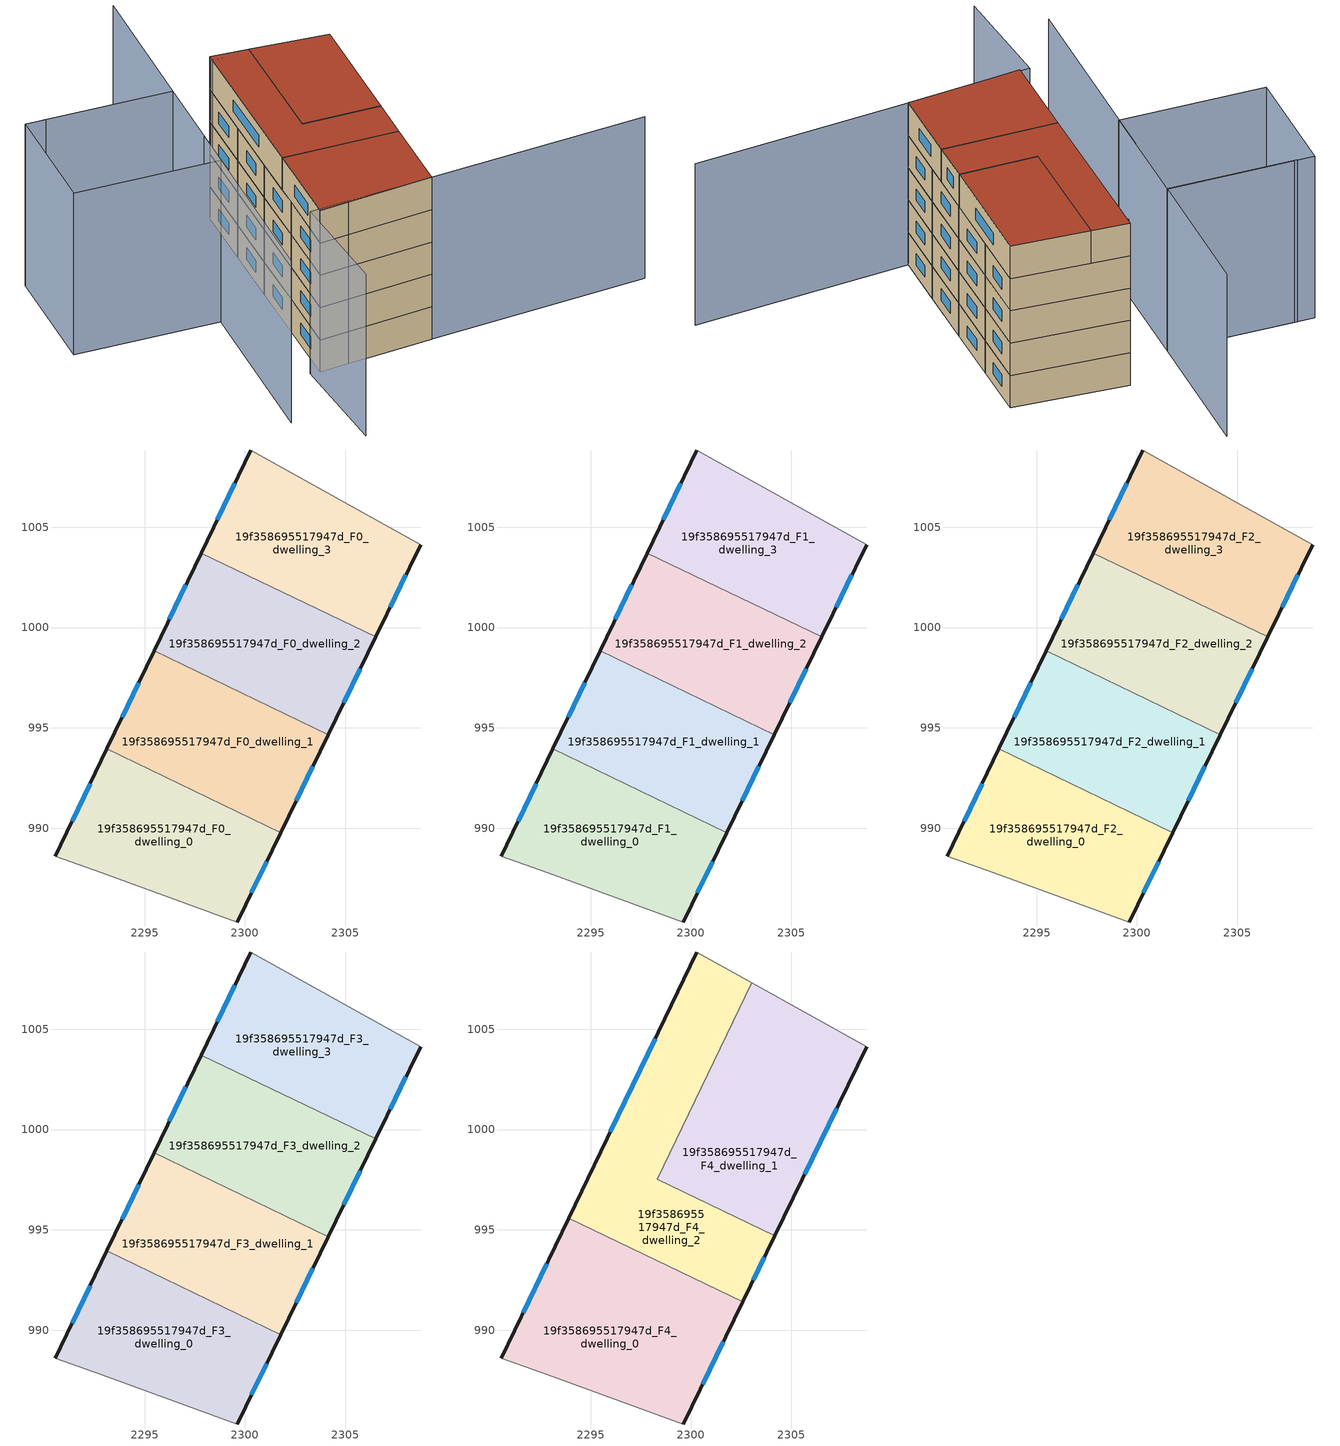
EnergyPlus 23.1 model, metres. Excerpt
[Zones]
19f358695517947d_F0_dwelling_0
 floor ground (EU_floor_Construction): 2301.78,989.78 2299.61,985.32 2292.85,987.78 2290.55,988.61 2293.12,993.95 z0
 wall outside (EU_wall_Construction): 2293.12,993.95 2290.55,988.61 / 2299.61,985.32 2301.78,989.78 z0:3
 wall to 19f358695517947d_F0_dwelling_1 (EU_wall_Construction): 2301.78,989.78 2293.12,993.95 z0:3
 wall adiabatic (EU_wall_Construction): 2290.55,988.61 2292.85,987.78 2299.61,985.32 z0:3
 window (EU_Window_Construction): 2292.29,992.22 2291.39,990.35 / 2300.32,986.77 2301.08,988.33 z0.98:2.02
19f358695517947d_F0_dwelling_1
 floor ground (EU_floor_Construction): 2304.15,994.66 2301.78,989.78 2293.12,993.95 2295.47,998.84 z0
 wall outside (EU_wall_Construction): 2301.78,989.78 2304.15,994.66 / 2295.47,998.84 2293.12,993.95 z0:3
 wall to 19f358695517947d_F0_dwelling_2 (EU_wall_Construction): 2304.15,994.66 2295.47,998.84 z0:3
 window (EU_Window_Construction): 2302.55,991.37 2303.38,993.08 / 2294.71,997.25 2293.89,995.54 z0.98:2.02
19f358695517947d_F0_dwelling_2
 floor ground (EU_floor_Construction): 2306.52,999.53 2304.15,994.66 2295.47,998.84 2297.82,1003.72 z0
 wall outside (EU_wall_Construction): 2304.15,994.66 2306.52,999.53 / 2297.82,1003.72 2295.47,998.84 z0:3
 wall to 19f358695517947d_F0_dwelling_3 (EU_wall_Construction): 2306.52,999.53 2297.82,1003.72 z0:3
 window (EU_Window_Construction): 2304.92,996.25 2305.75,997.95 / 2297.06,1002.13 2296.24,1000.43 z0.98:2.02
19f358695517947d_F0_dwelling_3
 floor ground (EU_floor_Construction): 2308.75,1004.12 2306.52,999.53 2297.82,1003.72 2300.29,1008.85 z0
 wall outside (EU_wall_Construction): 2306.52,999.53 2308.75,1004.12 / 2300.29,1008.85 2297.82,1003.72 z0:3
 wall adiabatic (EU_wall_Construction): 2308.75,1004.12 2300.29,1008.85 z0:3
 window (EU_Window_Construction): 2307.25,1001.03 2308.03,1002.63 / 2299.49,1007.18 2298.63,1005.39 z0.98:2.02
19f358695517947d_F1_dwelling_0
 floor to 19f358695517947d_F0_dwelling_0 (EU_floor_Construction): 2301.78,989.78 2299.61,985.32 2292.85,987.78 2290.55,988.61 2293.12,993.95 z3
 wall outside (EU_wall_Construction): 2293.12,993.95 2290.55,988.61 / 2299.61,985.32 2301.78,989.78 z3:6
 wall to 19f358695517947d_F1_dwelling_1 (EU_wall_Construction): 2301.78,989.78 2293.12,993.95 z3:6
 wall adiabatic (EU_wall_Construction): 2290.55,988.61 2292.85,987.78 2299.61,985.32 z3:6
 window (EU_Window_Construction): 2292.29,992.22 2291.39,990.35 / 2300.32,986.77 2301.08,988.33 z3.98:5.02
19f358695517947d_F1_dwelling_1
 floor to 19f358695517947d_F0_dwelling_1 (EU_floor_Construction): 2304.15,994.66 2301.78,989.78 2293.12,993.95 2295.47,998.84 z3
 wall outside (EU_wall_Construction): 2301.78,989.78 2304.15,994.66 / 2295.47,998.84 2293.12,993.95 z3:6
 wall to 19f358695517947d_F1_dwelling_2 (EU_wall_Construction): 2304.15,994.66 2295.47,998.84 z3:6
 window (EU_Window_Construction): 2302.55,991.37 2303.38,993.08 / 2294.71,997.25 2293.89,995.54 z3.98:5.02
19f358695517947d_F1_dwelling_2
 floor to 19f358695517947d_F0_dwelling_2 (EU_floor_Construction): 2306.52,999.53 2304.15,994.66 2295.47,998.84 2297.82,1003.72 z3
 wall outside (EU_wall_Construction): 2304.15,994.66 2306.52,999.53 / 2297.82,1003.72 2295.47,998.84 z3:6
 wall to 19f358695517947d_F1_dwelling_3 (EU_wall_Construction): 2306.52,999.53 2297.82,1003.72 z3:6
 window (EU_Window_Construction): 2304.92,996.25 2305.75,997.95 / 2297.06,1002.13 2296.24,1000.43 z3.98:5.02
19f358695517947d_F1_dwelling_3
 floor to 19f358695517947d_F0_dwelling_3 (EU_floor_Construction): 2308.75,1004.12 2306.52,999.53 2297.82,1003.72 2300.29,1008.85 z3
 wall outside (EU_wall_Construction): 2306.52,999.53 2308.75,1004.12 / 2300.29,1008.85 2297.82,1003.72 z3:6
 wall adiabatic (EU_wall_Construction): 2308.75,1004.12 2300.29,1008.85 z3:6
 window (EU_Window_Construction): 2307.25,1001.03 2308.03,1002.63 / 2299.49,1007.18 2298.63,1005.39 z3.98:5.02
19f358695517947d_F2_dwelling_0
 floor to 19f358695517947d_F1_dwelling_0 (EU_floor_Construction): 2301.78,989.78 2299.61,985.32 2292.85,987.78 2290.55,988.61 2293.12,993.95 z6
 wall outside (EU_wall_Construction): 2293.12,993.95 2290.55,988.61 / 2299.61,985.32 2301.78,989.78 z6:9
 wall to 19f358695517947d_F2_dwelling_1 (EU_wall_Construction): 2301.78,989.78 2293.12,993.95 z6:9
 wall adiabatic (EU_wall_Construction): 2290.55,988.61 2292.85,987.78 2299.61,985.32 z6:9
 window (EU_Window_Construction): 2292.29,992.22 2291.39,990.35 / 2300.32,986.77 2301.08,988.33 z6.98:8.02
19f358695517947d_F2_dwelling_1
 floor to 19f358695517947d_F1_dwelling_1 (EU_floor_Construction): 2304.15,994.66 2301.78,989.78 2293.12,993.95 2295.47,998.84 z6
 wall outside (EU_wall_Construction): 2301.78,989.78 2304.15,994.66 / 2295.47,998.84 2293.12,993.95 z6:9
 wall to 19f358695517947d_F2_dwelling_2 (EU_wall_Construction): 2304.15,994.66 2295.47,998.84 z6:9
 window (EU_Window_Construction): 2302.55,991.37 2303.38,993.08 / 2294.71,997.25 2293.89,995.54 z6.98:8.02
19f358695517947d_F2_dwelling_2
 floor to 19f358695517947d_F1_dwelling_2 (EU_floor_Construction): 2306.52,999.53 2304.15,994.66 2295.47,998.84 2297.82,1003.72 z6
 wall outside (EU_wall_Construction): 2304.15,994.66 2306.52,999.53 / 2297.82,1003.72 2295.47,998.84 z6:9
 wall to 19f358695517947d_F2_dwelling_3 (EU_wall_Construction): 2306.52,999.53 2297.82,1003.72 z6:9
 window (EU_Window_Construction): 2304.92,996.25 2305.75,997.95 / 2297.06,1002.13 2296.24,1000.43 z6.98:8.02
19f358695517947d_F2_dwelling_3
 floor to 19f358695517947d_F1_dwelling_3 (EU_floor_Construction): 2308.75,1004.12 2306.52,999.53 2297.82,1003.72 2300.29,1008.85 z6
 wall outside (EU_wall_Construction): 2306.52,999.53 2308.75,1004.12 / 2300.29,1008.85 2297.82,1003.72 z6:9
 wall adiabatic (EU_wall_Construction): 2308.75,1004.12 2300.29,1008.85 z6:9
 window (EU_Window_Construction): 2307.25,1001.03 2308.03,1002.63 / 2299.49,1007.18 2298.63,1005.39 z6.98:8.02
19f358695517947d_F3_dwelling_0
 floor to 19f358695517947d_F2_dwelling_0 (EU_floor_Construction): 2301.78,989.78 2299.61,985.32 2292.85,987.78 2290.55,988.61 2293.12,993.95 z9
 wall outside (EU_wall_Construction): 2293.12,993.95 2290.55,988.61 / 2299.61,985.32 2301.78,989.78 z9:12
 wall to 19f358695517947d_F3_dwelling_1 (EU_wall_Construction): 2301.78,989.78 2293.12,993.95 z9:12
 wall adiabatic (EU_wall_Construction): 2290.55,988.61 2292.85,987.78 2299.61,985.32 z9:12
 window (EU_Window_Construction): 2292.29,992.22 2291.39,990.35 / 2300.32,986.77 2301.08,988.33 z9.98:11.02
19f358695517947d_F3_dwelling_1
 floor to 19f358695517947d_F2_dwelling_1 (EU_floor_Construction): 2304.15,994.66 2301.78,989.78 2293.12,993.95 2295.47,998.84 z9
 wall outside (EU_wall_Construction): 2301.78,989.78 2304.15,994.66 / 2295.47,998.84 2293.12,993.95 z9:12
 wall to 19f358695517947d_F3_dwelling_2 (EU_wall_Construction): 2304.15,994.66 2295.47,998.84 z9:12
 window (EU_Window_Construction): 2302.55,991.37 2303.38,993.08 / 2294.71,997.25 2293.89,995.54 z9.98:11.02
19f358695517947d_F3_dwelling_2
 floor to 19f358695517947d_F2_dwelling_2 (EU_floor_Construction): 2306.52,999.53 2304.15,994.66 2295.47,998.84 2297.82,1003.72 z9
 wall outside (EU_wall_Construction): 2304.15,994.66 2306.52,999.53 / 2297.82,1003.72 2295.47,998.84 z9:12
 wall to 19f358695517947d_F3_dwelling_3 (EU_wall_Construction): 2306.52,999.53 2297.82,1003.72 z9:12
 window (EU_Window_Construction): 2304.92,996.25 2305.75,997.95 / 2297.06,1002.13 2296.24,1000.43 z9.98:11.02
 ceiling adiabatic (EU_roof_Construction): 2304.17,994.7 2306.52,999.53 2300.65,1002.36 2298.32,997.52 z12
19f358695517947d_F3_dwelling_3
 floor to 19f358695517947d_F2_dwelling_3 (EU_floor_Construction): 2308.75,1004.12 2306.52,999.53 2297.82,1003.72 2300.29,1008.85 z9
 wall outside (EU_wall_Construction): 2306.52,999.53 2308.75,1004.12 / 2300.29,1008.85 2297.82,1003.72 z9:12
 wall adiabatic (EU_wall_Construction): 2308.75,1004.12 2300.29,1008.85 z9:12
 window (EU_Window_Construction): 2307.25,1001.03 2308.03,1002.63 / 2299.49,1007.18 2298.63,1005.39 z9.98:11.02
19f358695517947d_F4_dwelling_0
 floor to 19f358695517947d_F3_dwelling_0 (EU_floor_Construction): 2301.78,989.78 2299.61,985.32 2292.85,987.78 2290.55,988.61 2293.12,993.95 z12
 floor to 19f358695517947d_F3_dwelling_1 (EU_floor_Construction): 2302.57,991.41 2301.78,989.78 2293.12,993.95 2293.91,995.58 z12
 wall outside (EU_wall_Construction): 2299.61,985.32 2302.57,991.41 / 2293.91,995.58 2290.55,988.61 z12:15
 wall adiabatic (EU_wall_Construction): 2290.55,988.61 2292.85,987.78 2299.61,985.32 z12:15
 wall to 19f358695517947d_F4_dwelling_2 (EU_wall_Construction): 2302.57,991.41 2293.91,995.58 z12:15
 window (EU_Window_Construction): 2300.58,987.3 2301.61,989.43 / 2292.82,993.32 2291.64,990.88 z12.98:14.02
 roof outside (EU_roof_Construction): 2299.61,985.32 2302.57,991.41 2293.91,995.58 2290.55,988.61 2292.85,987.78 z15
19f358695517947d_F4_dwelling_1
 floor adiabatic (EU_floor_Construction): 2306.52,999.53 2304.17,994.7 2298.32,997.52 2300.65,1002.36 z12
 floor to 19f358695517947d_F3_dwelling_3 (EU_floor_Construction): 2308.75,1004.12 2306.52,999.53 2300.65,1002.36 2303.03,1007.32 z12
 wall outside (EU_wall_Construction): 2304.17,994.7 2308.75,1004.12 z12:15
 wall to 19f358695517947d_F4_dwelling_2 (EU_wall_Construction): 2303.04,1007.32 2298.32,997.52 2304.17,994.7 z12:15
 wall adiabatic (EU_wall_Construction): 2308.75,1004.12 2303.04,1007.32 z12:15
 window (EU_Window_Construction): 2305.66,997.76 2307.26,1001.06 z12.98:14.02
 roof outside (EU_roof_Construction): 2304.17,994.7 2308.75,1004.12 2303.04,1007.32 2298.32,997.52 z15
19f358695517947d_F4_dwelling_2
 floor to 19f358695517947d_F3_dwelling_1 (EU_floor_Construction): 2304.15,994.66 2302.57,991.41 2293.91,995.58 2295.47,998.84 z12
 floor to 19f358695517947d_F3_dwelling_3 (EU_floor_Construction): 2303.03,1007.32 2300.65,1002.36 2297.82,1003.72 2300.29,1008.85 z12
 floor to 19f358695517947d_F3_dwelling_2 (EU_floor_Construction): 2300.65,1002.36 2298.32,997.52 2304.17,994.7 2304.15,994.66 2295.47,998.84 2297.82,1003.72 z12
 wall outside (EU_wall_Construction): 2302.57,991.41 2304.17,994.7 / 2300.29,1008.85 2293.91,995.58 z12:15
 wall adiabatic (EU_wall_Construction): 2303.04,1007.32 2300.29,1008.85 z12:15
 window (EU_Window_Construction): 2303.09,992.48 2303.65,993.63 / 2298.22,1004.54 2295.98,999.9 z12.98:14.02
 roof outside (EU_roof_Construction): 2302.57,991.41 2304.17,994.7 2298.32,997.52 2303.04,1007.32 2300.29,1008.85 2293.91,995.58 z15
shading: 2286.52,980.24 2289.91,989.06 / 2289.91,989.06 2316.65,978.77 / 2292.03,1001.93 2284,985.66 / 2300.43,1018.94 2294.93,1007.81 / 2294.93,1007.81 2285.34,1012.55 / 2308.75,1004.12 2299.96,1008.4 / 2284.05,1013.18 2294.94,1007.82 / 2294.94,1007.82 2290.51,998.82 / 2290.51,998.82 2279.62,1004.18 / 2279.62,1004.18 2284.05,1013.18 z0:15
[Building]
EU S2 Campaign: North Axis=0; Terrain=City; Solar Distribution=FullExterior
[Site:Location]
Bologna: Latitude=44.5; Longitude=11.25; Time Zone=1; Elevation=37
[SizingPeriod:WeatherFileDays]
AnnualSizingPeriod: Begin Month=1; Begin Day of Month=1; End Month=12; End Day of Month=31; Day of Week for Start Day=Monday; Use Weather File Daylight Saving Period=No; Use Weather File Rain and Snow Indicators=No
[MATERIAL]
EU_InternalMass_Material: Roughness=MediumRough; Thickness=0.1; Conductivity=1; Density=1800; Specific Heat=900; Thermal Absorptance=0.9; Solar Absorptance=0.7; Visible Absorptance=0.7
[MATERIAL:NOMASS] Roughness=MediumRough; Thermal Absorptance=0.9; Solar Absorptance=0.7; Visible Absorptance=0.7
Name | Thermal Resistance
EU_wall_NoMass | 0.905828
EU_roof_NoMass | 0.37593
EU_floor_NoMass | 0.67114
[WINDOWMATERIAL:SIMPLEGLAZINGSYSTEM]
EU_Window_SimpleGlazing: UFactor=4.52486; Solar Heat Gain Coefficient=0.85; Visible Transmittance=0.85
[CONSTRUCTION]
EU_wall_Construction: EU_wall_NoMass
EU_roof_Construction: EU_roof_NoMass
EU_floor_Construction: EU_floor_NoMass
EU_Window_Construction: EU_Window_SimpleGlazing
EU_InternalMass_Construction: EU_InternalMass_Material
[ZONE] Type=1; Multiplier=1; Ceiling Height=autocalculate; Floor Area=autocalculate; Part of Total Floor Area=Yes
Name | Volume
19f358695517947d_F0_dwelling_0; 19f358695517947d_F1_dwelling_0; 19f358695517947d_F2_dwelling_0; 19f358695517947d_F3_dwelling_0 | 156.609
19f358695517947d_F4_dwelling_0 | 208.824
19f358695517947d_F0_dwelling_1; 19f358695517947d_F1_dwelling_1; 19f358695517947d_F2_dwelling_1; 19f358695517947d_F3_dwelling_1 | 156.624
19f358695517947d_F4_dwelling_1 | 208.819
19f358695517947d_F0_dwelling_2; 19f358695517947d_F1_dwelling_2; 19f358695517947d_F2_dwelling_2; 19f358695517947d_F3_dwelling_2 | 156.618
19f358695517947d_F4_dwelling_2 | 208.837
19f358695517947d_F0_dwelling_3; 19f358695517947d_F1_dwelling_3; 19f358695517947d_F2_dwelling_3; 19f358695517947d_F3_dwelling_3 | 156.615
[INTERNALMASS] Construction=EU_InternalMass_Construction
Name | Zone or ZoneList | Surface Area
19f358695517947d_F0_dwelling_0_EU_InternalMass | 19f358695517947d_F0_dwelling_0 | 52.203
19f358695517947d_F0_dwelling_1_EU_InternalMass | 19f358695517947d_F0_dwelling_1 | 52.2082
19f358695517947d_F0_dwelling_2_EU_InternalMass | 19f358695517947d_F0_dwelling_2 | 52.2062
19f358695517947d_F0_dwelling_3_EU_InternalMass | 19f358695517947d_F0_dwelling_3 | 52.2051
19f358695517947d_F1_dwelling_0_EU_InternalMass | 19f358695517947d_F1_dwelling_0 | 52.203
19f358695517947d_F1_dwelling_1_EU_InternalMass | 19f358695517947d_F1_dwelling_1 | 52.2082
19f358695517947d_F1_dwelling_2_EU_InternalMass | 19f358695517947d_F1_dwelling_2 | 52.2062
19f358695517947d_F1_dwelling_3_EU_InternalMass | 19f358695517947d_F1_dwelling_3 | 52.2051
19f358695517947d_F2_dwelling_0_EU_InternalMass | 19f358695517947d_F2_dwelling_0 | 52.203
19f358695517947d_F2_dwelling_1_EU_InternalMass | 19f358695517947d_F2_dwelling_1 | 52.2082
19f358695517947d_F2_dwelling_2_EU_InternalMass | 19f358695517947d_F2_dwelling_2 | 52.2062
19f358695517947d_F2_dwelling_3_EU_InternalMass | 19f358695517947d_F2_dwelling_3 | 52.2051
19f358695517947d_F3_dwelling_0_EU_InternalMass | 19f358695517947d_F3_dwelling_0 | 52.203
19f358695517947d_F3_dwelling_1_EU_InternalMass | 19f358695517947d_F3_dwelling_1 | 52.2082
19f358695517947d_F3_dwelling_2_EU_InternalMass | 19f358695517947d_F3_dwelling_2 | 52.2062
19f358695517947d_F3_dwelling_3_EU_InternalMass | 19f358695517947d_F3_dwelling_3 | 52.2051
19f358695517947d_F4_dwelling_0_EU_InternalMass | 19f358695517947d_F4_dwelling_0 | 69.6062
19f358695517947d_F4_dwelling_1_EU_InternalMass | 19f358695517947d_F4_dwelling_1 | 69.6041
19f358695517947d_F4_dwelling_2_EU_InternalMass | 19f358695517947d_F4_dwelling_2 | 69.6118
[OTHEREQUIPMENT] Fuel Type=Electricity; Design Level Calculation Method=Watts/Area; Power per Zone Floor Area=1; Fraction Latent=0; Fraction Radiant=0; Fraction Lost=0; Carbon Dioxide Generation Rate=0; EndUse Subcategory=EU_Step8_InternalGains
Name | Zone or ZoneList or Space or SpaceList | Schedule
EU_Step8_InternalGain_19f358695517947d_F0_dwelling_0_f000 | 19f358695517947d_F0_dwelling_0 | EU_Step8_GainSchedule_19f358695517947d_F0_dwelling_0_f000
EU_Step8_InternalGain_19f358695517947d_F0_dwelling_1_f000 | 19f358695517947d_F0_dwelling_1 | EU_Step8_GainSchedule_19f358695517947d_F0_dwelling_1_f000
EU_Step8_InternalGain_19f358695517947d_F0_dwelling_2_f000 | 19f358695517947d_F0_dwelling_2 | EU_Step8_GainSchedule_19f358695517947d_F0_dwelling_2_f000
EU_Step8_InternalGain_19f358695517947d_F0_dwelling_3_f000 | 19f358695517947d_F0_dwelling_3 | EU_Step8_GainSchedule_19f358695517947d_F0_dwelling_3_f000
EU_Step8_InternalGain_19f358695517947d_F1_dwelling_0_f000 | 19f358695517947d_F1_dwelling_0 | EU_Step8_GainSchedule_19f358695517947d_F1_dwelling_0_f000
EU_Step8_InternalGain_19f358695517947d_F1_dwelling_1_f000 | 19f358695517947d_F1_dwelling_1 | EU_Step8_GainSchedule_19f358695517947d_F1_dwelling_1_f000
EU_Step8_InternalGain_19f358695517947d_F1_dwelling_2_f000 | 19f358695517947d_F1_dwelling_2 | EU_Step8_GainSchedule_19f358695517947d_F1_dwelling_2_f000
EU_Step8_InternalGain_19f358695517947d_F1_dwelling_3_f000 | 19f358695517947d_F1_dwelling_3 | EU_Step8_GainSchedule_19f358695517947d_F1_dwelling_3_f000
EU_Step8_InternalGain_19f358695517947d_F2_dwelling_0_f000 | 19f358695517947d_F2_dwelling_0 | EU_Step8_GainSchedule_19f358695517947d_F2_dwelling_0_f000
EU_Step8_InternalGain_19f358695517947d_F2_dwelling_1_f000 | 19f358695517947d_F2_dwelling_1 | EU_Step8_GainSchedule_19f358695517947d_F2_dwelling_1_f000
EU_Step8_InternalGain_19f358695517947d_F2_dwelling_2_f000 | 19f358695517947d_F2_dwelling_2 | EU_Step8_GainSchedule_19f358695517947d_F2_dwelling_2_f000
EU_Step8_InternalGain_19f358695517947d_F2_dwelling_3_f000 | 19f358695517947d_F2_dwelling_3 | EU_Step8_GainSchedule_19f358695517947d_F2_dwelling_3_f000
EU_Step8_InternalGain_19f358695517947d_F3_dwelling_0_f000 | 19f358695517947d_F3_dwelling_0 | EU_Step8_GainSchedule_19f358695517947d_F3_dwelling_0_f000
EU_Step8_InternalGain_19f358695517947d_F3_dwelling_1_f000 | 19f358695517947d_F3_dwelling_1 | EU_Step8_GainSchedule_19f358695517947d_F3_dwelling_1_f000
EU_Step8_InternalGain_19f358695517947d_F3_dwelling_2_f000 | 19f358695517947d_F3_dwelling_2 | EU_Step8_GainSchedule_19f358695517947d_F3_dwelling_2_f000
EU_Step8_InternalGain_19f358695517947d_F3_dwelling_3_f000 | 19f358695517947d_F3_dwelling_3 | EU_Step8_GainSchedule_19f358695517947d_F3_dwelling_3_f000
EU_Step8_InternalGain_19f358695517947d_F4_dwelling_0_f000 | 19f358695517947d_F4_dwelling_0 | EU_Step8_GainSchedule_19f358695517947d_F4_dwelling_0_f000
EU_Step8_InternalGain_19f358695517947d_F4_dwelling_1_f000 | 19f358695517947d_F4_dwelling_1 | EU_Step8_GainSchedule_19f358695517947d_F4_dwelling_1_f000
EU_Step8_InternalGain_19f358695517947d_F4_dwelling_2_f000 | 19f358695517947d_F4_dwelling_2 | EU_Step8_GainSchedule_19f358695517947d_F4_dwelling_2_f000
[ZONEVENTILATION:DESIGNFLOWRATE] Schedule=EU_AlwaysOn; Design Flow Rate Calculation Method=AirChanges/Hour; Air Changes per Hour=0.73129; Ventilation Type=Natural; Fan Pressure Rise=0; Fan Total Efficiency=1; Constant Term Coefficient=1; Temperature Term Coefficient=0; Velocity Term Coefficient=0; Velocity Squared Term Coefficient=0; Minimum Indoor Temperature=-100; Maximum Indoor Temperature=100; Delta Temperature=-100; Minimum Outdoor Temperature=-100; Maximum Outdoor Temperature=100; Maximum Wind Speed=40
Name | Zone or ZoneList or Space or SpaceList
EU_ConstantAir_19f358695517947d_F0_dwelling_0 | 19f358695517947d_F0_dwelling_0
EU_ConstantAir_19f358695517947d_F0_dwelling_1 | 19f358695517947d_F0_dwelling_1
EU_ConstantAir_19f358695517947d_F0_dwelling_2 | 19f358695517947d_F0_dwelling_2
EU_ConstantAir_19f358695517947d_F0_dwelling_3 | 19f358695517947d_F0_dwelling_3
EU_ConstantAir_19f358695517947d_F1_dwelling_0 | 19f358695517947d_F1_dwelling_0
EU_ConstantAir_19f358695517947d_F1_dwelling_1 | 19f358695517947d_F1_dwelling_1
EU_ConstantAir_19f358695517947d_F1_dwelling_2 | 19f358695517947d_F1_dwelling_2
EU_ConstantAir_19f358695517947d_F1_dwelling_3 | 19f358695517947d_F1_dwelling_3
EU_ConstantAir_19f358695517947d_F2_dwelling_0 | 19f358695517947d_F2_dwelling_0
EU_ConstantAir_19f358695517947d_F2_dwelling_1 | 19f358695517947d_F2_dwelling_1
EU_ConstantAir_19f358695517947d_F2_dwelling_2 | 19f358695517947d_F2_dwelling_2
EU_ConstantAir_19f358695517947d_F2_dwelling_3 | 19f358695517947d_F2_dwelling_3
EU_ConstantAir_19f358695517947d_F3_dwelling_0 | 19f358695517947d_F3_dwelling_0
EU_ConstantAir_19f358695517947d_F3_dwelling_1 | 19f358695517947d_F3_dwelling_1
EU_ConstantAir_19f358695517947d_F3_dwelling_2 | 19f358695517947d_F3_dwelling_2
EU_ConstantAir_19f358695517947d_F3_dwelling_3 | 19f358695517947d_F3_dwelling_3
EU_ConstantAir_19f358695517947d_F4_dwelling_0 | 19f358695517947d_F4_dwelling_0
EU_ConstantAir_19f358695517947d_F4_dwelling_1 | 19f358695517947d_F4_dwelling_1
EU_ConstantAir_19f358695517947d_F4_dwelling_2 | 19f358695517947d_F4_dwelling_2
[HVACTEMPLATE:THERMOSTAT] Constant Heating Setpoint=20; Constant Cooling Setpoint=50
EU_HeatOnly_19f358695517947d_F0_dwelling_0; EU_HeatOnly_19f358695517947d_F0_dwelling_1; EU_HeatOnly_19f358695517947d_F0_dwelling_2; EU_HeatOnly_19f358695517947d_F0_dwelling_3; EU_HeatOnly_19f358695517947d_F1_dwelling_0; EU_HeatOnly_19f358695517947d_F1_dwelling_1; EU_HeatOnly_19f358695517947d_F1_dwelling_2; EU_HeatOnly_19f358695517947d_F1_dwelling_3; EU_HeatOnly_19f358695517947d_F2_dwelling_0; EU_HeatOnly_19f358695517947d_F2_dwelling_1; EU_HeatOnly_19f358695517947d_F2_dwelling_2; EU_HeatOnly_19f358695517947d_F2_dwelling_3; EU_HeatOnly_19f358695517947d_F3_dwelling_0; EU_HeatOnly_19f358695517947d_F3_dwelling_1; EU_HeatOnly_19f358695517947d_F3_dwelling_2; EU_HeatOnly_19f358695517947d_F3_dwelling_3; EU_HeatOnly_19f358695517947d_F4_dwelling_0; EU_HeatOnly_19f358695517947d_F4_dwelling_1; EU_HeatOnly_19f358695517947d_F4_dwelling_2
[HVACTEMPLATE:ZONE:IDEALLOADSAIRSYSTEM] System Availability Schedule=EU_AlwaysOn; Maximum Heating Supply Air Temperature=50; Minimum Cooling Supply Air Temperature=13; Maximum Heating Supply Air Humidity Ratio=0.0156; Minimum Cooling Supply Air Humidity Ratio=0.0077; Heating Limit=NoLimit; Cooling Limit=NoLimit; Heating Availability Schedule=EU_AlwaysOn; Cooling Availability Schedule=EU_CoolingOff; Dehumidification Control Type=ConstantSensibleHeatRatio; Cooling Sensible Heat Ratio=0.7; Dehumidification Setpoint=60; Humidification Control Type=None; Humidification Setpoint=30; Outdoor Air Method=None; Outdoor Air Flow Rate per Person=0.00944; Outdoor Air Flow Rate per Zone Floor Area=0; Outdoor Air Flow Rate per Zone=0; Demand Controlled Ventilation Type=None; Outdoor Air Economizer Type=NoEconomizer; Heat Recovery Type=None; Sensible Heat Recovery Effectiveness=0.7; Latent Heat Recovery Effectiveness=0.65
Name | Template Thermostat
19f358695517947d_F0_dwelling_0 | EU_HeatOnly_19f358695517947d_F0_dwelling_0
19f358695517947d_F0_dwelling_1 | EU_HeatOnly_19f358695517947d_F0_dwelling_1
19f358695517947d_F0_dwelling_2 | EU_HeatOnly_19f358695517947d_F0_dwelling_2
19f358695517947d_F0_dwelling_3 | EU_HeatOnly_19f358695517947d_F0_dwelling_3
19f358695517947d_F1_dwelling_0 | EU_HeatOnly_19f358695517947d_F1_dwelling_0
19f358695517947d_F1_dwelling_1 | EU_HeatOnly_19f358695517947d_F1_dwelling_1
19f358695517947d_F1_dwelling_2 | EU_HeatOnly_19f358695517947d_F1_dwelling_2
19f358695517947d_F1_dwelling_3 | EU_HeatOnly_19f358695517947d_F1_dwelling_3
19f358695517947d_F2_dwelling_0 | EU_HeatOnly_19f358695517947d_F2_dwelling_0
19f358695517947d_F2_dwelling_1 | EU_HeatOnly_19f358695517947d_F2_dwelling_1
19f358695517947d_F2_dwelling_2 | EU_HeatOnly_19f358695517947d_F2_dwelling_2
19f358695517947d_F2_dwelling_3 | EU_HeatOnly_19f358695517947d_F2_dwelling_3
19f358695517947d_F3_dwelling_0 | EU_HeatOnly_19f358695517947d_F3_dwelling_0
19f358695517947d_F3_dwelling_1 | EU_HeatOnly_19f358695517947d_F3_dwelling_1
19f358695517947d_F3_dwelling_2 | EU_HeatOnly_19f358695517947d_F3_dwelling_2
19f358695517947d_F3_dwelling_3 | EU_HeatOnly_19f358695517947d_F3_dwelling_3
19f358695517947d_F4_dwelling_0 | EU_HeatOnly_19f358695517947d_F4_dwelling_0
19f358695517947d_F4_dwelling_1 | EU_HeatOnly_19f358695517947d_F4_dwelling_1
19f358695517947d_F4_dwelling_2 | EU_HeatOnly_19f358695517947d_F4_dwelling_2
[SIZING:ZONE] Zone Cooling Design Supply Air Temperature Input Method=SupplyAirTemperature; Zone Cooling Design Supply Air Temperature=13; Zone Heating Design Supply Air Temperature Input Method=SupplyAirTemperature; Zone Heating Design Supply Air Temperature=50; Zone Cooling Design Supply Air Humidity Ratio=0.008; Zone Heating Design Supply Air Humidity Ratio=0.008; Cooling Design Air Flow Method=DesignDay; Cooling Design Air Flow Rate=0; Cooling Minimum Air Flow per Zone Floor Area=0.000762; Cooling Minimum Air Flow=0; Cooling Minimum Air Flow Fraction=0.2; Heating Design Air Flow Method=DesignDay; Heating Design Air Flow Rate=0; Heating Maximum Air Flow per Zone Floor Area=0.002032; Heating Maximum Air Flow=0.141576; Heating Maximum Air Flow Fraction=0.3; Account for Dedicated Outdoor Air System=No; Dedicated Outdoor Air System Control Strategy=NeutralSupplyAir; Dedicated Outdoor Air Low Setpoint Temperature for Design=autosize; Dedicated Outdoor Air High Setpoint Temperature for Design=autosize; Zone Load Sizing Method=Sensible Load Only No Latent Load; Zone Latent Cooling Design Supply Air Humidity Ratio Input Method=HumidityRatioDifference; Zone Cooling Design Supply Air Humidity Ratio Difference=0.005; Zone Latent Heating Design Supply Air Humidity Ratio Input Method=HumidityRatioDifference; Zone Humidification Design Supply Air Humidity Ratio Difference=0.005
19f358695517947d_F0_dwelling_0; 19f358695517947d_F0_dwelling_1; 19f358695517947d_F0_dwelling_2; 19f358695517947d_F0_dwelling_3; 19f358695517947d_F1_dwelling_0; 19f358695517947d_F1_dwelling_1; 19f358695517947d_F1_dwelling_2; 19f358695517947d_F1_dwelling_3; 19f358695517947d_F2_dwelling_0; 19f358695517947d_F2_dwelling_1; 19f358695517947d_F2_dwelling_2; 19f358695517947d_F2_dwelling_3; 19f358695517947d_F3_dwelling_0; 19f358695517947d_F3_dwelling_1; 19f358695517947d_F3_dwelling_2; 19f358695517947d_F3_dwelling_3; 19f358695517947d_F4_dwelling_0; 19f358695517947d_F4_dwelling_1; 19f358695517947d_F4_dwelling_2
[SCHEDULE:CONSTANT]
Name | Hourly Value
EU_AlwaysOn | 1
EU_CoolingOff | 0
[SCHEDULE:FILE] Column Number=1; Rows to Skip at Top=0; Number of Hours of Data=8760; Column Separator=Comma; Interpolate to Timestep=No; Minutes per Item=60; Adjust Schedule for Daylight Savings=Yes
Name | File
EU_Step8_GainSchedule_19f358695517947d_F0_dwelling_0_f000 | ../../schedules/19f358695517947d/19f358695517947d_F0_dwelling_0_f000_gain.csv
EU_Step8_GainSchedule_19f358695517947d_F0_dwelling_1_f000 | ../../schedules/19f358695517947d/19f358695517947d_F0_dwelling_1_f000_gain.csv
EU_Step8_GainSchedule_19f358695517947d_F0_dwelling_2_f000 | ../../schedules/19f358695517947d/19f358695517947d_F0_dwelling_2_f000_gain.csv
EU_Step8_GainSchedule_19f358695517947d_F0_dwelling_3_f000 | ../../schedules/19f358695517947d/19f358695517947d_F0_dwelling_3_f000_gain.csv
EU_Step8_GainSchedule_19f358695517947d_F1_dwelling_0_f000 | ../../schedules/19f358695517947d/19f358695517947d_F1_dwelling_0_f000_gain.csv
EU_Step8_GainSchedule_19f358695517947d_F1_dwelling_1_f000 | ../../schedules/19f358695517947d/19f358695517947d_F1_dwelling_1_f000_gain.csv
EU_Step8_GainSchedule_19f358695517947d_F1_dwelling_2_f000 | ../../schedules/19f358695517947d/19f358695517947d_F1_dwelling_2_f000_gain.csv
EU_Step8_GainSchedule_19f358695517947d_F1_dwelling_3_f000 | ../../schedules/19f358695517947d/19f358695517947d_F1_dwelling_3_f000_gain.csv
EU_Step8_GainSchedule_19f358695517947d_F2_dwelling_0_f000 | ../../schedules/19f358695517947d/19f358695517947d_F2_dwelling_0_f000_gain.csv
EU_Step8_GainSchedule_19f358695517947d_F2_dwelling_1_f000 | ../../schedules/19f358695517947d/19f358695517947d_F2_dwelling_1_f000_gain.csv
EU_Step8_GainSchedule_19f358695517947d_F2_dwelling_2_f000 | ../../schedules/19f358695517947d/19f358695517947d_F2_dwelling_2_f000_gain.csv
EU_Step8_GainSchedule_19f358695517947d_F2_dwelling_3_f000 | ../../schedules/19f358695517947d/19f358695517947d_F2_dwelling_3_f000_gain.csv
EU_Step8_GainSchedule_19f358695517947d_F3_dwelling_0_f000 | ../../schedules/19f358695517947d/19f358695517947d_F3_dwelling_0_f000_gain.csv
EU_Step8_GainSchedule_19f358695517947d_F3_dwelling_1_f000 | ../../schedules/19f358695517947d/19f358695517947d_F3_dwelling_1_f000_gain.csv
EU_Step8_GainSchedule_19f358695517947d_F3_dwelling_2_f000 | ../../schedules/19f358695517947d/19f358695517947d_F3_dwelling_2_f000_gain.csv
EU_Step8_GainSchedule_19f358695517947d_F3_dwelling_3_f000 | ../../schedules/19f358695517947d/19f358695517947d_F3_dwelling_3_f000_gain.csv
EU_Step8_GainSchedule_19f358695517947d_F4_dwelling_0_f000 | ../../schedules/19f358695517947d/19f358695517947d_F4_dwelling_0_f000_gain.csv
EU_Step8_GainSchedule_19f358695517947d_F4_dwelling_1_f000 | ../../schedules/19f358695517947d/19f358695517947d_F4_dwelling_1_f000_gain.csv
EU_Step8_GainSchedule_19f358695517947d_F4_dwelling_2_f000 | ../../schedules/19f358695517947d/19f358695517947d_F4_dwelling_2_f000_gain.csv
